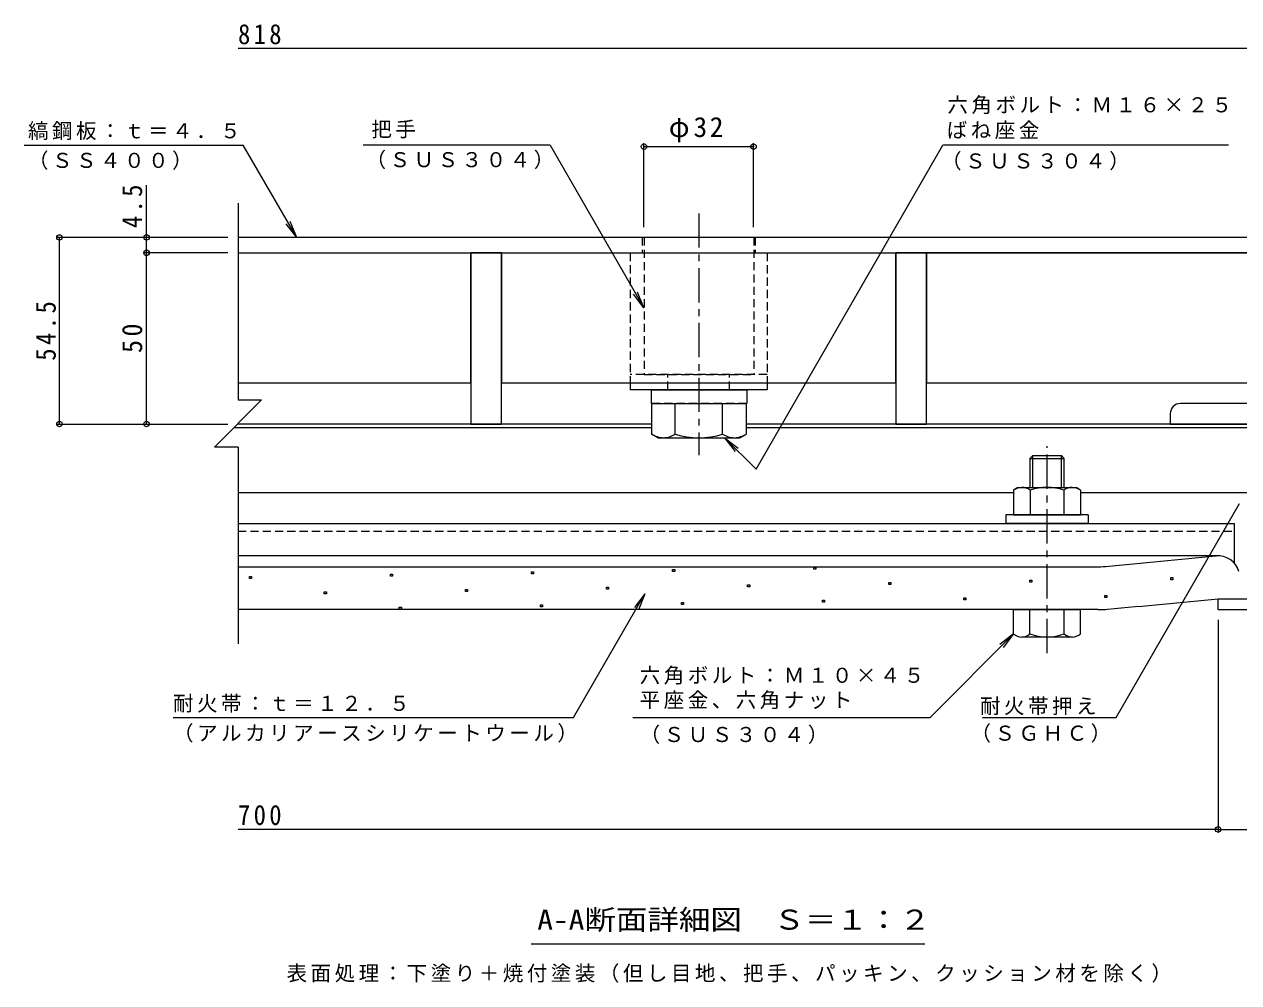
# Model space of a CAD drawing. Units: millimetres on the paper, enlarged 10 times, with parts at other scales. Extents: x -2383 to 2730, y -1962 to 1888.
# Drawn here: x -2383 to -609, y -1628 to -229 of the extents above; entities that cross this region are included whole.
import ezdxf
from ezdxf.enums import TextEntityAlignment as Align

# ---------------------------------------------------------------- set-up
doc = ezdxf.new("R2010")
doc.units = ezdxf.units.MM
doc.header["$LTSCALE"] = 10
doc.header["$PDMODE"] = 32
doc.header["$PDSIZE"] = 8
doc.linetypes.add('CHAIN1', pattern=[8, 5, -1, 1, -1])
doc.linetypes.add('DASHED1', pattern=[1.8, 1.2, -0.6])
for name, color, linetype, lineweight in [('D-2', 7, 'Continuous', 9), ('D-3', 5, 'Continuous', 5), ('D-4', 4, 'Continuous', 9), ('D-5', 7, 'Continuous', 9), ('D-6', 6, 'Continuous', 9), ('D-7', 5, 'Continuous', 5), ('D-8', 5, 'Continuous', 5), ('D-9', 134, 'Continuous', 5), ('D-B', 2, 'Continuous', 9), ('D-C', 5, 'Continuous', 9), ('D-F', 7, 'Continuous', 9)]:
    doc.layers.add(name, color=color, linetype=linetype, lineweight=lineweight)
doc.styles.add('ＭＳ ゴシック', font='')
doc.styles.get('ＭＳ ゴシック').set_extended_font_data('MS Gothic')

msp = doc.modelspace()

# ---------------------------------------------------------------- linework, layer by layer
at = {"layer": 'D-2'}
for p, q in [((-343.66, -264.19), (-2070.44, -264.19)), ((-2382.7, -405.2), (-2062.88, -405.2)), ((-1984.67, -539.95), (-2062.88, -405.2)), ((-1614.57, -405.2), (-1887.83, -405.2)), ((-1477.41, -524.95), (-1477.41, -402.33)), ((-1477.41, -407.33), (-1317.41, -407.33)), ((-1317.41, -524.95), (-1317.41, -402.33)), ((-1313.78, -878.23), (-1040.68, -405.2)), ((-623.69, -405.2), (-1040.68, -405.2)), ((-1984.67, -539.95), (-1999.94, -520.15)), ((-1984.67, -539.95), (-1994.29, -516.87)), ((-1477.41, -642.77), (-1486.98, -619.67)), ((-1359.56, -832.45), (-1344.34, -852.28))]:
    msp.add_line(p, q, dxfattribs=at)
at = {"layer": 'D-2', "color": 3}
for p, q in [((-408.66, -539.95), (-2070.44, -539.95)), ((-2070.44, -562.45), (-408.66, -562.45))]:
    msp.add_line(p, q, dxfattribs=at)
at = {"layer": 'D-2', "color": 3, "linetype": 'DASHED1'}
for p, q in [((-1479.91, -539.95), (-1479.91, -562.45)), ((-1314.91, -539.95), (-1314.91, -562.45))]:
    msp.add_line(p, q, dxfattribs=at)
at = {"layer": 'D-2'}
for points in [[(-1614.57, -405.2), (-1477.41, -642.77), (-1492.63, -622.93)], [(-1313.78, -878.23), (-1359.56, -832.45), (-1339.73, -847.67)]]:
    msp.add_lwpolyline(points, dxfattribs=at)
for p in [(-1477.41, -407.33), (-1317.41, -407.33)]:
    msp.add_point(p, dxfattribs=at)
at = {"layer": 'D-3', "color": 6, "lineweight": 9}
for p, q in [((-2076.19, -817.45), (-1466.44, -817.45)), ((-1327.88, -817.45), (-388.66, -817.45)), ((-2070.44, -912.45), (-937.74, -912.45)), ((-839.59, -912.45), (-554.74, -912.45))]:
    msp.add_line(p, q, dxfattribs=at)
at = {"layer": 'D-3', "linetype": 'CHAIN1'}
msp.add_line((-888.66, -1146.94), (-888.66, -844.5), dxfattribs=at)
at = {"layer": 'D-3'}
for p, q in [((-909.6, -858.45), (-913.66, -862.51)), ((-913.66, -862.51), (-863.66, -862.51)), ((-913.66, -862.51), (-913.66, -904.95)), ((-909.6, -858.45), (-867.72, -858.45)), ((-909.6, -904.95), (-909.6, -858.45)), ((-867.72, -858.45), (-863.66, -862.51)), ((-867.72, -904.95), (-867.72, -858.45)), ((-863.66, -904.95), (-863.66, -862.51)), ((-937.66, -1083.45), (-839.66, -1083.45)), ((-937.66, -1118.97), (-937.66, -1083.45)), ((-913.66, -1118.97), (-913.66, -1083.45)), ((-863.66, -1118.97), (-863.66, -1083.45)), ((-839.66, -1118.97), (-839.66, -1083.45)), ((-851.66, -1123.45), (-925.66, -1123.45))]:
    msp.add_line(p, q, dxfattribs=at)
at = {"layer": 'D-3', "color": 134}
for p, q in [((-638.66, -1083.45), (-638.66, -1067.45)), ((-638.66, -1067.45), (-404.66, -1067.45)), ((-638.66, -1083.45), (-404.66, -1083.45))]:
    msp.add_line(p, q, dxfattribs=at)
at = {"layer": 'D-3'}
for centre, radius, start, end in [((-925.66, -1105.12), 18.33, 229.1022, 310.89809), ((-888.66, -1051.37), 72.08, 249.70546, 290.29454), ((-851.66, -1105.12), 18.33, 229.10191, 310.8978)]:
    msp.add_arc(centre, radius, start, end, dxfattribs=at)
at = {"layer": 'D-4'}
for p, q in [((-638.72, -1004.8), (-2070.44, -1004.8)), ((-2070.44, -1020.95), (-817, -1020.95)), ((-638.66, -1067.45), (-583.14, -1067.45)), ((-814.13, -1083.45), (-2070.44, -1083.45))]:
    msp.add_line(p, q, dxfattribs=at)
at = {"layer": 'D-4', "color": 2}
for points in [[(-1641.68, -1031.15), (-1641.68, -1028.15), (-1638.68, -1028.15), (-1638.68, -1031.15)], [(-1435.55, -1027.68), (-1435.55, -1024.68), (-1432.55, -1024.68), (-1432.55, -1027.68)], [(-1229.43, -1024.21), (-1229.43, -1021.21), (-1226.43, -1021.21), (-1226.43, -1024.21)], [(-2053.93, -1038.08), (-2053.93, -1035.08), (-2050.93, -1035.08), (-2050.93, -1038.08)], [(-1847.8, -1034.61), (-1847.8, -1031.61), (-1844.8, -1031.61), (-1844.8, -1034.61)], [(-1119.89, -1046.63), (-1119.89, -1043.63), (-1116.89, -1043.63), (-1116.89, -1046.63)], [(-913.77, -1043.16), (-913.77, -1040.16), (-910.77, -1040.16), (-910.77, -1043.16)], [(-707.64, -1039.69), (-707.64, -1036.69), (-704.64, -1036.69), (-704.64, -1039.69)], [(-1944.4, -1060.5), (-1944.4, -1057.5), (-1941.4, -1057.5), (-1941.4, -1060.5)], [(-1738.27, -1057.03), (-1738.27, -1054.03), (-1735.27, -1054.03), (-1735.27, -1057.03)], [(-1532.15, -1053.56), (-1532.15, -1050.56), (-1529.14, -1050.56), (-1529.14, -1053.56)], [(-1326.02, -1050.09), (-1326.02, -1047.09), (-1323.02, -1047.09), (-1323.02, -1050.09)], [(-804.23, -1065.57), (-804.23, -1062.57), (-801.23, -1062.57), (-801.23, -1065.57)], [(-1834.86, -1082.91), (-1834.86, -1079.91), (-1831.86, -1079.91), (-1831.86, -1082.91)], [(-1628.74, -1079.44), (-1628.74, -1076.44), (-1625.74, -1076.44), (-1625.74, -1079.44)], [(-1422.61, -1075.98), (-1422.61, -1072.98), (-1419.61, -1072.98), (-1419.61, -1075.98)], [(-1216.49, -1072.51), (-1216.49, -1069.51), (-1213.49, -1069.51), (-1213.49, -1072.51)], [(-1010.36, -1069.04), (-1010.36, -1066.04), (-1007.36, -1066.04), (-1007.36, -1069.04)]]:
    msp.add_lwpolyline(points, close=True, dxfattribs=at)
at = {"layer": 'D-4'}
for centre, radius, start, end in [((-3138.66, 24381.51), 25508.96, 275.2529, 275.61726), ((-638.72, -1036.05), 31.25, 15.57156, 95.61726), ((-817, -870.95), 150, 270, 275.2529), ((-3138.66, 24381.51), 25571.46, 275.24643, 275.6105), ((-814.13, -933.45), 150, 270, 275.24643)]:
    msp.add_arc(centre, radius, start, end, dxfattribs=at)
at = {"layer": 'D-5'}
for p, q in [((-2204.09, -539.95), (-2204.09, -463.83)), ((-787.79, -1240.83), (-607.56, -928.66)), ((-1580.19, -1240.83), (-1476.11, -1060.55)), ((-1476.11, -1060.55), (-1491.33, -1080.38)), ((-1476.11, -1060.55), (-1485.67, -1083.64)), ((-1059.52, -1240.83), (-937.66, -1118.97)), ((-937.66, -1118.97), (-957.5, -1134.19)), ((-937.66, -1118.97), (-952.88, -1138.81)), ((-1493.87, -1240.83), (-1059.52, -1240.83)), ((-982.94, -1240.83), (-787.79, -1240.83)), ((-1067.05, -1572.02), (-1642.05, -1572.02))]:
    msp.add_line(p, q, dxfattribs=at)
at = {"layer": 'D-6'}
for p, q in [((-1466.44, -812.45), (-2071.19, -812.45)), ((-388.66, -812.45), (-1327.88, -812.45))]:
    msp.add_line(p, q, dxfattribs=at)
at = {"layer": 'D-7', "linetype": 'DASHED1'}
for p, q in [((-1497.41, -562.45), (-1497.41, -752.45)), ((-1297.41, -562.45), (-1297.41, -752.45)), ((-1297.41, -739.95), (-1497.41, -739.95)), ((-1442.41, -762.45), (-1442.41, -739.95)), ((-1352.41, -762.45), (-1352.41, -739.95))]:
    msp.add_line(p, q, dxfattribs=at)
at = {"layer": 'D-7'}
for p, q in [((-1497.41, -752.45), (-1497.41, -762.45)), ((-1297.41, -762.45), (-1497.41, -762.45)), ((-1297.41, -752.45), (-1297.41, -762.45))]:
    msp.add_line(p, q, dxfattribs=at)
at = {"layer": 'D-7', "color": 134}
for p, q in [((-948.66, -944.95), (-948.66, -957.45)), ((-828.66, -944.95), (-948.66, -944.95))]:
    msp.add_line(p, q, dxfattribs=at)
msp.add_lwpolyline([(-828.66, -944.95), (-828.66, -957.45), (-948.66, -957.45)], dxfattribs=at)
at = {"layer": 'D-8'}
for p, q in [((-2070.44, -562.45), (-458.66, -562.45)), ((-1466.44, -812.45), (-2071.19, -812.45)), ((-458.66, -812.45), (-1327.88, -812.45))]:
    msp.add_line(p, q, dxfattribs=at)
at = {"layer": 'D-9'}
for p, q in [((-708.66, -797.45), (-708.66, -812.45)), ((-521.16, -782.45), (-693.66, -782.45)), ((-708.66, -812.45), (-458.66, -812.45))]:
    msp.add_line(p, q, dxfattribs=at)
msp.add_arc((-693.66, -797.45), 15, 90, 180, dxfattribs=at)
at = {"layer": 'D-B', "color": 4}
for p, q in [((-2070.44, -562.45), (-1730.33, -562.45)), ((-1730.33, -752.45), (-1730.33, -562.45)), ((-1685.33, -562.45), (-1685.33, -752.45)), ((-1685.33, -562.45), (-1109.5, -562.45)), ((-1109.5, -752.45), (-1109.5, -562.45)), ((-1064.49, -562.45), (-1064.49, -752.45)), ((-488.66, -562.45), (-1064.49, -562.45)), ((-2070.44, -752.45), (-1730.33, -752.45)), ((-1685.33, -752.45), (-1109.49, -752.45)), ((-1064.49, -752.45), (-488.66, -752.45))]:
    msp.add_line(p, q, dxfattribs=at)
at = {"layer": 'D-B'}
for p, q in [((-931.16, -904.95), (-846.16, -904.95)), ((-913.2, -908.74), (-913.2, -944.95)), ((-864.12, -908.74), (-864.12, -944.95)), ((-839.59, -908.74), (-846.16, -904.95)), ((-839.59, -908.74), (-839.59, -944.95))]:
    msp.add_line(p, q, dxfattribs=at)
at = {"layer": 'D-B', "color": 7}
for p in [(-2070.44, -957.45), (-614.72, -1016.03)]:
    msp.add_line(p, (-614.72, -957.45), dxfattribs=at)
at = {"layer": 'D-B', "color": 7, "linetype": 'DASHED1'}
msp.add_line((-2070.44, -968.95), (-614.72, -968.95), dxfattribs=at)
at = {"layer": 'D-B'}
msp.add_lwpolyline([(-931.16, -904.95), (-937.74, -908.74), (-937.74, -944.95), (-839.59, -944.95)], dxfattribs=at)
for centre, radius, start, end in [((-923.25, -933.83), 28.97, 94.3844, 120.00002), ((-926.23, -929.15), 24.21, 57.42751, 88.18785), ((-888.66, -986.15), 81.2, 72.4119, 107.58812), ((-851.09, -929.15), 24.21, 91.81216, 122.57251), ((-854.07, -933.83), 28.97, 60, 85.61562)]:
    msp.add_arc(centre, radius, start, end, dxfattribs=at)
at = {"layer": 'D-C', "color": 2, "linetype": 'CHAIN1'}
msp.add_line((-1397.16, -504.77), (-1397.16, -858.08), dxfattribs=at)
at = {"layer": 'D-C', "color": 2, "linetype": 'DASHED1'}
for p, q in [((-1477.16, -539.95), (-1477.16, -739.95)), ((-1317.16, -539.95), (-1477.16, -539.95)), ((-1317.16, -539.95), (-1317.16, -739.95)), ((-1477.16, -739.95), (-1317.16, -739.95))]:
    msp.add_line(p, q, dxfattribs=at)
at = {"layer": 'D-C', "color": 2}
for p, q in [((-1730.33, -562.45), (-1730.33, -812.45)), ((-1685.33, -562.45), (-1730.33, -562.45)), ((-1109.49, -562.45), (-1109.49, -812.45)), ((-1109.49, -812.45), (-1064.49, -812.45))]:
    msp.add_line(p, q, dxfattribs=at)
at = {"layer": 'D-C', "color": 134, "lineweight": 5}
for p, q in [((-1467.16, -762.45), (-1327.16, -762.45)), ((-1327.16, -762.45), (-1327.16, -782.45))]:
    msp.add_line(p, q, dxfattribs=at)
at = {"layer": 'D-C', "linetype": 'DASHED1', "lineweight": 5}
msp.add_line((-1327.88, -782.45), (-1466.44, -782.45), dxfattribs=at)
at = {"layer": 'D-C', "lineweight": 5}
for p, q in [((-1466.44, -782.45), (-1466.44, -827.09)), ((-1431.8, -827.09), (-1431.8, -782.45)), ((-1362.52, -827.09), (-1362.52, -782.45)), ((-1327.88, -827.09), (-1327.88, -782.45)), ((-1457.16, -832.45), (-1466.44, -827.09)), ((-1457.16, -832.45), (-1337.16, -832.45)), ((-1337.16, -832.45), (-1327.88, -827.09))]:
    msp.add_line(p, q, dxfattribs=at)
at = {"layer": 'D-C', "color": 2}
for points in [[(-1730.33, -812.45), (-1685.33, -812.45), (-1685.33, -562.45)], [(-1064.49, -812.45), (-1064.49, -562.45), (-1109.49, -562.45)]]:
    msp.add_lwpolyline(points, dxfattribs=at)
at = {"layer": 'D-C', "color": 134, "lineweight": 5}
msp.add_lwpolyline([(-1467.16, -762.45), (-1467.16, -782.45), (-1327.16, -782.45)], dxfattribs=at)
at = {"layer": 'D-C', "lineweight": 5}
for centre, radius, start, end in [((-1446, -791.67), 40.89, 240, 265.61574), ((-1450.21, -798.28), 34.18, 271.81354, 302.57069), ((-1397.16, -717.81), 114.64, 252.41203, 287.58795), ((-1344.12, -798.28), 34.18, 237.42929, 268.18645), ((-1348.33, -791.67), 40.89, 274.38425, 299.99998)]:
    msp.add_arc(centre, radius, start, end, dxfattribs=at)
at = {"layer": 'D-F'}
for p, q in [((-2070.44, -489.95), (-2070.44, -777.29)), ((-2085.44, -539.95), (-2334.32, -539.95)), ((-2331.32, -812.45), (-2331.32, -539.95)), ((-2204.09, -562.45), (-2204.09, -539.95)), ((-2085.44, -562.45), (-2209.09, -562.45)), ((-2204.09, -812.45), (-2204.09, -562.45)), ((-2334.32, -812.45), (-2085.44, -812.45)), ((-2070.44, -846.1), (-2104.85, -846.1)), ((-2070.44, -846.1), (-2070.44, -1133.45)), ((-638.67, -1098.45), (-638.67, -1409.34)), ((-2165.43, -1240.83), (-1580.19, -1240.83)), ((-638.67, -1404.34), (-2070.44, -1404.34)), ((-638.67, -1404.34), (-372.66, -1404.34))]:
    msp.add_line(p, q, dxfattribs=at)
msp.add_lwpolyline([(-2070.44, -777.29), (-2036.03, -777.29), (-2104.85, -846.1)], dxfattribs=at)
for p in [(-2331.32, -539.95), (-2204.09, -539.95), (-2204.09, -562.45), (-2331.32, -812.45), (-2204.09, -812.45), (-638.67, -1404.34)]:
    msp.add_point(p, dxfattribs=at)

# ---------------------------------------------------------------- texts
at = {"layer": 'D-2', "color": 2, "char_height": 29.33, "attachment_point": 7, "style": 'ＭＳ ゴシック'}
for s, insert in [('\\T1.27;\\W0.9;818', (-2070.44, -258.19)), ('\\T1.19;φ32', (-1441.16, -401.33))]:
    msp.add_mtext(s, dxfattribs=dict(at, insert=insert))
at = {"layer": 'D-2', "char_height": 21.99, "attachment_point": 7, "style": 'ＭＳ ゴシック'}
for s, insert in [('\\T1.17;六角ボルト：Ｍ１６×２５', (-1034.15, -359.84)), ('\\T1.17;縞鋼板：ｔ＝４．５', (-2377.37, -397.65)), ('\\T1.17;把手', (-1875.73, -395.36)), ('\\T1.17;ばね座金', (-1035.2, -396.57)), ('\\T1.17;（ＳＳ４００）', (-2377.37, -441.31)), ('\\T1.17;（ＳＵＳ３０４）', (-1884.14, -440.26)), ('\\T1.17;（ＳＵＳ３０４）', (-1043.46, -442.13))]:
    msp.add_mtext(s, dxfattribs=dict(at, insert=insert))
at = {"layer": 'D-5', "color": 2, "style": 'ＭＳ ゴシック', "width": 1.15}
msp.add_text('A-A断面詳細図\u3000Ｓ＝１：２', height=29.33, dxfattribs=at).set_placement((-1633.3, -1559.52), align=Align.BOTTOM_LEFT)
at = {"layer": 'D-5', "char_height": 21.99, "attachment_point": 7, "style": 'ＭＳ ゴシック'}
for s, insert in [('\\T1.17;六角ボルト：Ｍ１０×４５', (-1483.72, -1192.84)), ('\\T1.17;耐火帯：ｔ＝１２．５', (-2165.43, -1233.71)), ('\\T1.17;平座金、六角ナット', (-1483.72, -1228.81)), ('\\T1.17;耐火帯押え', (-986.57, -1237.52)), ('\\T1.17;（アルカリアースシリケートウール）', (-2165.43, -1277.51)), ('\\T1.17;（ＳＵＳ３０４）', (-1483.72, -1279.64)), ('\\T1.17;（ＳＧＨＣ）', (-1000.41, -1277.66)), ('\\T1.17;表面処理：下塗り＋焼付塗装（但し目地、把手、パッキン、クッション材を除く）', (-1999.55, -1628.15))]:
    msp.add_mtext(s, dxfattribs=dict(at, insert=insert))
at = {"layer": 'D-F', "color": 2, "char_height": 29.33, "attachment_point": 7, "rotation": 90, "style": 'ＭＳ ゴシック'}
for s, insert in [('\\T1.27;\\W0.9;4.5', (-2210.09, -526.29)), ('\\T1.28;\\W0.9;54.5', (-2336.32, -719.95)), ('\\T1.27;\\W0.95;50', (-2210.09, -708.7))]:
    msp.add_mtext(s, dxfattribs=dict(at, insert=insert))
at = {"layer": 'D-F', "color": 2, "insert": (-2070.44, -1398.34), "char_height": 29.33, "attachment_point": 7, "style": 'ＭＳ ゴシック'}
msp.add_mtext('\\T1.27;\\W0.9;700', dxfattribs=at)

doc.saveas('drawing.dxf')
